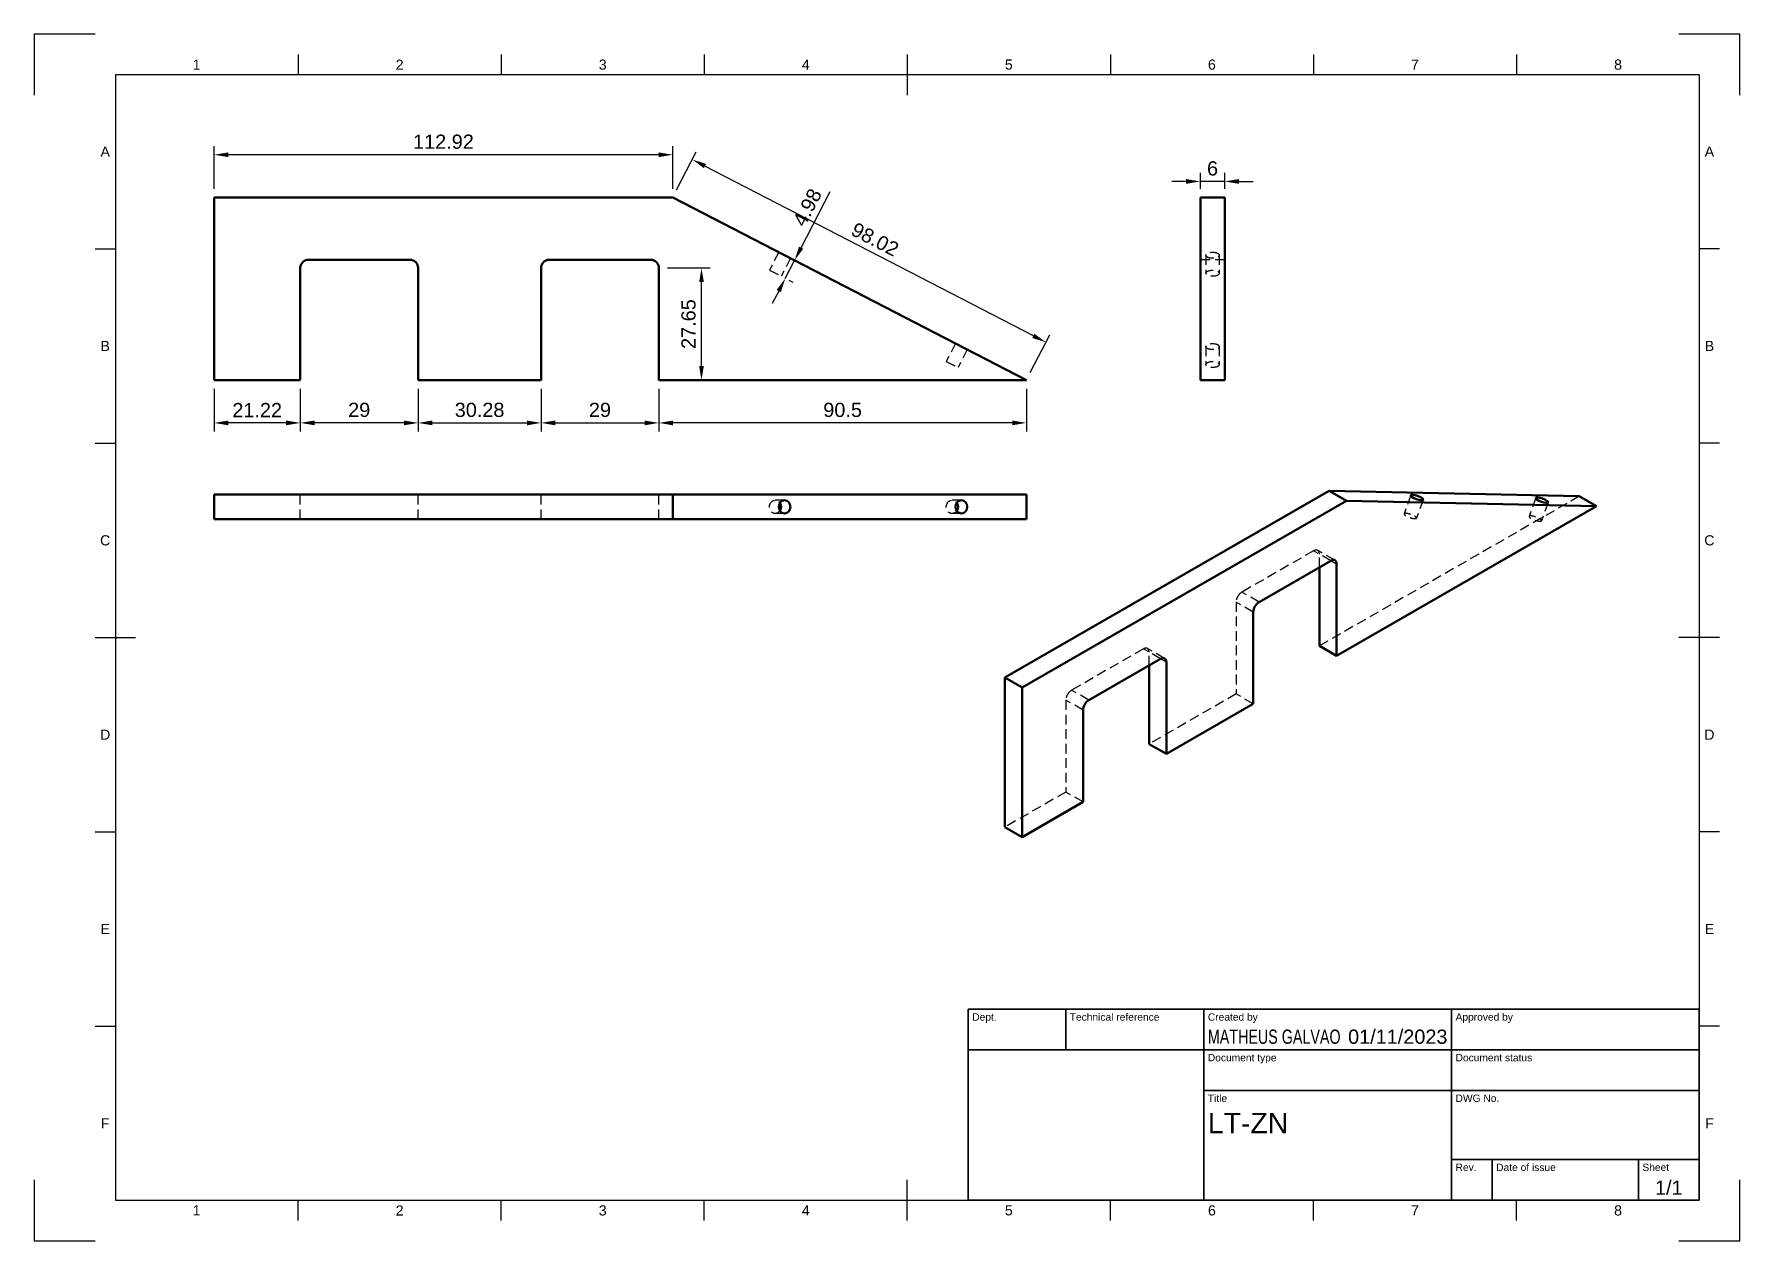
# Model space of a CAD drawing. Header units: millimetres. Extents: x 0 to 420, y 0 to 297.
import ezdxf
from ezdxf.enums import TextEntityAlignment as Align

# ---------------------------------------------------------------- set-up
doc = ezdxf.new("R2010")
doc.units = ezdxf.units.MM
doc.header["$LTSCALE"] = 0.75
doc.linetypes.add('HIDDEN2', pattern=[4.7625, 3.175, -1.5875])
for name, color, linetype, lineweight in [('BORDER', 7, 'Continuous', 25), ('FD_Dimensions', 7, 'Continuous', 25), ('Hidden', 7, 'HIDDEN2', 25), ('Hidden Narrow', 7, 'HIDDEN2', 25), ('TITLEBLOCK', 7, 'Continuous', 35), ('Visible', 7, 'Continuous', 50), ('Visible Narrow', 7, 'Continuous', 25)]:
    doc.layers.add(name, color=color, linetype=linetype, lineweight=lineweight)
doc.styles.add('FusionTitle', font='arial.ttf')
doc.styles.get("Standard").update_dxf_attribs({"font": 'arial.ttf'})
doc.dimstyles.new('Dim-ISO-25', dxfattribs={"dimtxt": 3.5, "dimasz": 3.5, "dimexe": 2.1, "dimexo": 2.1, "dimgap": 1.4, "dimtad": 1, "dimzin": 12, "dimdsep": 46, "dimtxsty": 'Standard', "dimcen": 0, "dimazin": 3, "dimtp": 0.1, "dimtm": 0.1, "dimtfac": 0.714286, "dimtmove": 0, "dimatfit": 3, "dimfxl": 1, "dimtzin": 12, "dimarcsym": 0})

# ---------------------------------------------------------------- blocks, each defined once
blk = doc.blocks.new('ISO_A3_SHEET')
at = {"layer": 'BORDER'}
for p, q in [((65, 292), (65, 287)), ((115, 292), (115, 287)), ((165, 292), (165, 287)), ((215, 292), (215, 282)), ((265, 292), (265, 287)), ((315, 292), (315, 287)), ((365, 292), (365, 287)), ((410, 287), (20, 287)), ((20, 287), (20, 10)), ((410, 287), (410, 10)), ((15, 244.16666), (20, 244.16666)), ((415, 244.16666), (410, 244.16666)), ((15, 196.33333), (20, 196.33333)), ((415, 196.33333), (410, 196.33333)), ((15, 148.5), (25, 148.5)), ((415, 148.5), (405, 148.5)), ((15, 100.66667), (20, 100.66667)), ((415, 100.66667), (410, 100.66667)), ((15, 52.83334), (20, 52.83334)), ((415, 52.83334), (410, 52.83334)), ((215, 5), (215, 15)), ((20, 10), (410, 10)), ((65, 5), (65, 10)), ((115, 5), (115, 10)), ((165, 5), (165, 10)), ((265, 5), (265, 10)), ((315, 5), (315, 10)), ((365, 5), (365, 10))]:
    blk.add_line(p, q, dxfattribs=at)
at = {"layer": 'Defpoints'}
for p, q in [((15, 297), (0, 297)), ((0, 297), (0, 282)), ((420, 297), (405, 297)), ((420, 282), (420, 297)), ((0, 15), (0, 0)), ((420, 0), (420, 15)), ((0, 0), (15, 0)), ((405, 0), (420, 0))]:
    blk.add_line(p, q, dxfattribs=at)
at = {"layer": 'BORDER', "style": 'FusionTitle'}
for s, p in [('1', (40, 289.5)), ('2', (90, 289.5)), ('3', (140, 289.5)), ('4', (190, 289.5)), ('5', (240, 289.5)), ('6', (290, 289.5)), ('7', (340, 289.5)), ('8', (390, 289.5)), ('A', (17.5, 268.08333)), ('A', (412.5, 268.08333)), ('B', (17.5, 220.25)), ('B', (412.5, 220.25)), ('C', (17.5, 172.41667)), ('C', (412.5, 172.41667)), ('D', (17.5, 124.58334)), ('D', (412.5, 124.58334)), ('E', (17.5, 76.75001)), ('E', (412.5, 76.75001)), ('F', (17.5, 28.91668)), ('F', (412.5, 28.91668)), ('1', (40, 7.5)), ('2', (90, 7.5)), ('3', (140, 7.5)), ('4', (190, 7.5)), ('5', (240, 7.5)), ('6', (290, 7.5)), ('7', (340, 7.5)), ('8', (390, 7.5))]:
    blk.add_text(s, height=2.5, dxfattribs=at).set_placement(p, align=Align.MIDDLE)
blk = doc.blocks.new('ISO_TITLEBLOCK')
at = {"layer": 'TITLEBLOCK'}
for p, q in [((0, 47), (-180, 47)), ((-180, 47), (-180, 0)), ((-156, 37), (-156, 47)), ((-122, 0), (-122, 47)), ((-61, 0), (-61, 47)), ((0, 0), (0, 47)), ((-180, 37), (0, 37)), ((-122, 27), (0, 27)), ((-61, 10), (0, 10)), ((-51, 0), (-51, 10)), ((-15, 0), (-15, 10)), ((-180, 0), (0, 0))]:
    blk.add_line(p, q, dxfattribs=at)
at = {"layer": 'TITLEBLOCK', "style": 'FusionTitle'}
for s, p in [('Dept.', (-179, 46)), ('Technical reference', (-155, 46)), ('Created by', (-121, 46)), ('Approved by', (-60, 46)), ('Document type', (-121, 36)), ('Document status', (-60, 36)), ('Title', (-121, 26)), ('DWG No.', (-60, 26)), ('Rev.', (-60, 9)), ('Date of issue', (-50, 9)), ('Sheet', (-14, 9))]:
    blk.add_text(s, height=1.8, dxfattribs=at).set_placement(p, align=Align.TOP_LEFT)
for tag, height, p in [('DEPT', 3.5, (-179, 42)), ('TECHNICAL_REFERENCE', 3.5, (-155, 42)), ('CREATED_BY', 3.5, (-121, 42)), ('APPROVED_BY', 3.5, (-60, 42)), ('DOCUMENT_TYPE', 3.5, (-121, 32)), ('DOCUMENT_STATUS', 3.5, (-60, 32)), ('TITLE_1', 5, (-121, 21.5)), ('TITLE_2', 5, (-121, 14)), ('TITLE_3', 5, (-121, 6.5)), ('DATE_OF_ISSUE', 3.5, (-50, 5))]:
    blk.add_attdef(tag, text='', height=height, dxfattribs=at).set_placement(p, align=Align.TOP_LEFT)
for tag, p in [('CREATED_DATE', (-62, 42)), ('APPROVED_DATE', (-0.99, 42))]:
    blk.add_attdef(tag, text='', height=3.5, dxfattribs=at).set_placement(p, align=Align.TOP_RIGHT)
for tag, height, p in [('DRAWING_NUMBER', 5, (-30.5, 19.75)), ('REV', 3.5, (-56, 4.85)), ('SHEET', 3.5, (-7.5, 4.85))]:
    blk.add_attdef(tag, text='', height=height, dxfattribs=at).set_placement(p, align=Align.TOP_CENTER)
blk = doc.blocks.new('*D17')
at = {"layer": 'Defpoints', "color": 0, "transparency": 16777216}
for p in [(44.32253, 267.315483), (44.32253, 256.815483), (157.245642, 256.815483)]:
    blk.add_point(p, dxfattribs=at)
at = {"layer": 'FD_Dimensions', "color": 0, "lineweight": -2, "transparency": 16777216}
for p, q in [((44.32253, 258.915483), (44.32253, 269.415483)), ((157.245642, 258.915483), (157.245642, 269.415483)), ((153.745642, 267.315483), (47.82253, 267.315483))]:
    blk.add_line(p, q, dxfattribs=at)
at = {"layer": 'FD_Dimensions', "color": 0, "transparency": 16777216}
for points in [[(47.82253, 267.898816), (47.82253, 266.732149), (44.32253, 267.315483)], [(153.745642, 267.898816), (153.745642, 266.73215), (157.245642, 267.315483)]]:
    blk.add_solid(points, dxfattribs=at)
at = {"layer": 'FD_Dimensions', "color": 0, "transparency": 16777216, "insert": (100.784086, 270.502488), "char_height": 3.5, "attachment_point": 5}
blk.add_mtext('112.92', dxfattribs=at)
blk = doc.blocks.new('*D18')
at = {"layer": 'Defpoints', "color": 0, "transparency": 16777216}
for p in [(162.066221, 266.143506), (157.245642, 256.815483), (244.32253, 211.815483)]:
    blk.add_point(p, dxfattribs=at)
at = {"layer": 'FD_Dimensions', "color": 0, "lineweight": -2, "transparency": 16777216}
for p, q in [((158.209757, 258.681088), (163.030337, 268.009111)), ((246.033768, 222.750365), (165.175562, 264.536646)), ((245.286646, 213.681087), (250.107225, 223.00911))]:
    blk.add_line(p, q, dxfattribs=at)
at = {"layer": 'FD_Dimensions', "color": 0, "transparency": 16777216}
for points in [[(165.443372, 265.05487), (164.907752, 264.018423), (162.066221, 266.143506)], [(246.301578, 223.268589), (245.765958, 222.232142), (249.143109, 221.143506)]]:
    blk.add_solid(points, dxfattribs=at)
at = {"layer": 'FD_Dimensions', "color": 0, "transparency": 16777216, "insert": (207.067828, 246.474788), "char_height": 3.5, "attachment_point": 5, "rotation": 332.67075794}
blk.add_mtext('98.02', dxfattribs=at)
blk = doc.blocks.new('*D19')
at = {"layer": 'Defpoints', "color": 0, "transparency": 16777216}
for p in [(153.82253, 211.815483), (244.32253, 211.815483), (153.82253, 201.315483)]:
    blk.add_point(p, dxfattribs=at)
at = {"layer": 'FD_Dimensions', "color": 0, "lineweight": -2, "transparency": 16777216}
for p, q in [((153.82253, 209.715483), (153.82253, 199.215483)), ((244.32253, 209.715483), (244.32253, 199.215483)), ((240.82253, 201.315483), (157.32253, 201.315483))]:
    blk.add_line(p, q, dxfattribs=at)
at = {"layer": 'FD_Dimensions', "color": 0, "transparency": 16777216}
for points in [[(157.32253, 201.898816), (157.32253, 200.732149), (153.82253, 201.315483)], [(240.82253, 201.898816), (240.82253, 200.732149), (244.32253, 201.315483)]]:
    blk.add_solid(points, dxfattribs=at)
at = {"layer": 'FD_Dimensions', "color": 0, "transparency": 16777216, "insert": (199.07253, 204.502488), "char_height": 3.5, "attachment_point": 5}
blk.add_mtext('90.5', dxfattribs=at)
blk = doc.blocks.new('*D20')
at = {"layer": 'Defpoints', "color": 0, "transparency": 16777216}
for p in [(124.82253, 211.815483), (153.82253, 211.815483), (153.82253, 201.315483)]:
    blk.add_point(p, dxfattribs=at)
at = {"layer": 'FD_Dimensions', "color": 0, "lineweight": -2, "transparency": 16777216}
for p, q in [((124.82253, 209.715483), (124.82253, 199.215483)), ((153.82253, 209.715483), (153.82253, 199.215483)), ((128.32253, 201.315483), (150.32253, 201.315483))]:
    blk.add_line(p, q, dxfattribs=at)
at = {"layer": 'FD_Dimensions', "color": 0, "transparency": 16777216}
for points in [[(128.32253, 201.898816), (128.32253, 200.732149), (124.82253, 201.315483)], [(150.32253, 201.898816), (150.32253, 200.732149), (153.82253, 201.315483)]]:
    blk.add_solid(points, dxfattribs=at)
at = {"layer": 'FD_Dimensions', "color": 0, "transparency": 16777216, "insert": (139.32253, 204.502488), "char_height": 3.5, "attachment_point": 5}
blk.add_mtext('29', dxfattribs=at)
blk = doc.blocks.new('*D21')
at = {"layer": 'Defpoints', "color": 0, "transparency": 16777216}
for p in [(94.53953, 211.815483), (124.82253, 211.815483), (124.82253, 201.315483)]:
    blk.add_point(p, dxfattribs=at)
at = {"layer": 'FD_Dimensions', "color": 0, "lineweight": -2, "transparency": 16777216}
for p, q in [((94.53953, 209.715483), (94.53953, 199.215483)), ((124.82253, 209.715483), (124.82253, 199.215483)), ((98.03953, 201.315483), (121.32253, 201.315483))]:
    blk.add_line(p, q, dxfattribs=at)
at = {"layer": 'FD_Dimensions', "color": 0, "transparency": 16777216}
for points in [[(98.03953, 201.898816), (98.03953, 200.732149), (94.53953, 201.315483)], [(121.32253, 201.898816), (121.32253, 200.732149), (124.82253, 201.315483)]]:
    blk.add_solid(points, dxfattribs=at)
at = {"layer": 'FD_Dimensions', "color": 0, "transparency": 16777216, "insert": (109.68103, 204.503682), "char_height": 3.5, "attachment_point": 5}
blk.add_mtext('30.28', dxfattribs=at)
blk = doc.blocks.new('*D22')
at = {"layer": 'Defpoints', "color": 0, "transparency": 16777216}
for p in [(65.53953, 211.815483), (94.53953, 211.815483), (65.53953, 201.315483)]:
    blk.add_point(p, dxfattribs=at)
at = {"layer": 'FD_Dimensions', "color": 0, "lineweight": -2, "transparency": 16777216}
for p, q in [((65.53953, 209.715483), (65.53953, 199.215483)), ((94.53953, 209.715483), (94.53953, 199.215483)), ((91.03953, 201.315483), (69.03953, 201.315483))]:
    blk.add_line(p, q, dxfattribs=at)
at = {"layer": 'FD_Dimensions', "color": 0, "transparency": 16777216}
for points in [[(69.03953, 201.898816), (69.03953, 200.732149), (65.53953, 201.315483)], [(91.03953, 201.898816), (91.03953, 200.732149), (94.53953, 201.315483)]]:
    blk.add_solid(points, dxfattribs=at)
at = {"layer": 'FD_Dimensions', "color": 0, "transparency": 16777216, "insert": (80.03953, 204.502488), "char_height": 3.5, "attachment_point": 5}
blk.add_mtext('29', dxfattribs=at)
blk = doc.blocks.new('*D23')
at = {"layer": 'Defpoints', "color": 0, "transparency": 16777216}
for p in [(44.32253, 211.815483), (65.53953, 211.815483), (44.32253, 201.315483)]:
    blk.add_point(p, dxfattribs=at)
at = {"layer": 'FD_Dimensions', "color": 0, "lineweight": -2, "transparency": 16777216}
for p, q in [((44.32253, 209.715483), (44.32253, 199.215483)), ((65.53953, 209.715483), (65.53953, 199.215483)), ((62.03953, 201.315483), (47.82253, 201.315483))]:
    blk.add_line(p, q, dxfattribs=at)
at = {"layer": 'FD_Dimensions', "color": 0, "transparency": 16777216}
for points in [[(47.82253, 201.898816), (47.82253, 200.732149), (44.32253, 201.315483)], [(62.03953, 201.898816), (62.03953, 200.732149), (65.53953, 201.315483)]]:
    blk.add_solid(points, dxfattribs=at)
at = {"layer": 'FD_Dimensions', "color": 0, "transparency": 16777216, "insert": (54.93103, 204.472645), "char_height": 3.5, "attachment_point": 5}
blk.add_mtext('21.22', dxfattribs=at)
blk = doc.blocks.new('*D24')
at = {"layer": 'Defpoints', "color": 0, "transparency": 16777216}
for p in [(153.82253, 239.461483), (164.32253, 239.461483), (153.82253, 211.815483)]:
    blk.add_point(p, dxfattribs=at)
at = {"layer": 'FD_Dimensions', "color": 0, "lineweight": -2, "transparency": 16777216}
for p, q in [((155.92253, 239.461483), (166.42253, 239.461483)), ((164.32253, 215.315483), (164.32253, 235.961483)), ((155.92253, 211.815483), (166.42253, 211.815483))]:
    blk.add_line(p, q, dxfattribs=at)
at = {"layer": 'FD_Dimensions', "color": 0, "transparency": 16777216}
for points in [[(163.739197, 235.961483), (164.905863, 235.961483), (164.32253, 239.461483)], [(163.739197, 215.315483), (164.905863, 215.315483), (164.32253, 211.815483)]]:
    blk.add_solid(points, dxfattribs=at)
at = {"layer": 'FD_Dimensions', "color": 0, "transparency": 16777216, "insert": (161.135524, 225.638483), "char_height": 3.5, "attachment_point": 5, "rotation": 90}
blk.add_mtext('27.65', dxfattribs=at)
blk = doc.blocks.new('*D25')
at = {"layer": 'Defpoints', "color": 0, "transparency": 16777216}
for p in [(186.229146, 241.837252), (187.243328, 241.313794), (183.943531, 237.408955)]:
    blk.add_point(p, dxfattribs=at)
at = {"layer": 'FD_Dimensions', "color": 0, "lineweight": -2, "transparency": 16777216}
for p, q in [((188.848601, 244.423955), (195.975752, 258.232557)), ((184.957713, 236.885497), (187.243328, 241.313794)), ((188.095242, 240.874088), (189.109424, 240.35063)), ((185.809628, 236.445791), (186.823809, 235.922333)), ((183.352439, 233.775336), (181.747166, 230.665176))]:
    blk.add_line(p, q, dxfattribs=at)
at = {"layer": 'FD_Dimensions', "color": 0, "transparency": 16777216}
for points in [[(188.330241, 244.6915), (189.366961, 244.156409), (187.243328, 241.313794)], [(182.834079, 234.042882), (183.8708, 233.507791), (184.957713, 236.885497)]]:
    blk.add_solid(points, dxfattribs=at)
at = {"layer": 'FD_Dimensions', "color": 0, "transparency": 16777216, "insert": (190.382785, 254.345055), "char_height": 3.5, "attachment_point": 5, "rotation": 62.6999712}
blk.add_mtext('4.98', dxfattribs=at)
blk = doc.blocks.new('*D26')
at = {"layer": 'Defpoints', "color": 0, "transparency": 16777216}
for p in [(287.157783, 260.744111), (287.157783, 256.815483), (293.157783, 256.815483)]:
    blk.add_point(p, dxfattribs=at)
at = {"layer": 'FD_Dimensions', "color": 0, "lineweight": -2, "transparency": 16777216}
for p, q in [((283.657783, 260.744111), (280.157783, 260.744111)), ((287.157783, 258.915483), (287.157783, 262.844111)), ((293.157783, 260.744111), (287.157783, 260.744111)), ((293.157783, 258.915483), (293.157783, 262.844111)), ((296.657783, 260.744111), (300.157783, 260.744111))]:
    blk.add_line(p, q, dxfattribs=at)
at = {"layer": 'FD_Dimensions', "color": 0, "transparency": 16777216}
for points in [[(283.657783, 261.327444), (283.657783, 260.160777), (287.157783, 260.744111)], [(296.657783, 261.327444), (296.657783, 260.160777), (293.157783, 260.744111)]]:
    blk.add_solid(points, dxfattribs=at)
at = {"layer": 'FD_Dimensions', "color": 0, "transparency": 16777216, "insert": (290.157783, 263.931116), "char_height": 3.5, "attachment_point": 5}
blk.add_mtext('6', dxfattribs=at)

msp = doc.modelspace()

# ---------------------------------------------------------------- linework, layer by layer
at = {"layer": 'Hidden', "extrusion": (0, 1, 0)}
for p, q in [((183.341901, 243.329337), (181.055525, 238.899566)), ((186.229146, 241.837252), (183.943531, 237.408955)), ((293.157783, 241.461483), (287.157783, 241.461483)), ((288.532783, 242.583294), (288.532783, 238.15426)), ((291.782783, 242.583294), (291.782783, 238.15426)), ((181.055525, 238.899566), (183.943531, 237.408955)), ((226.872681, 220.833297), (224.59777, 216.425737)), ((229.759927, 219.341212), (227.485776, 214.935126)), ((288.532783, 220.087255), (288.532783, 215.680432)), ((291.782783, 220.087255), (291.782783, 215.680432)), ((224.59777, 216.425737), (227.485776, 214.935126))]:
    msp.add_line(p, q, dxfattribs=at)
at = {"layer": 'Hidden'}
for p, q in [((65.53953, 177.655247), (65.53953, 183.655247)), ((94.53953, 177.655247), (94.53953, 183.655247)), ((124.82253, 177.655247), (124.82253, 183.655247)), ((153.82253, 177.655247), (153.82253, 183.655247)), ((184.785523, 182.280247), (182.499528, 182.280247)), ((228.316304, 182.280247), (226.041773, 182.280247)), ((184.785523, 179.030247), (182.499528, 179.030247)), ((228.316304, 179.030247), (226.041773, 179.030247))]:
    msp.add_line(p, q, dxfattribs=at)
at = {"layer": 'Hidden', "extrusion": (-1e-16, 0.817547, 0.575862)}
for p, q in [((380.451081, 183.270298), (316.457917, 146.419085)), ((338.942232, 183.503886), (337.325629, 178.951643)), ((342.004528, 182.415379), (340.388246, 177.86404)), ((369.723142, 182.837861), (368.114646, 178.308445)), ((372.785438, 181.749354), (371.177262, 177.220841)), ((315.043703, 169.841696), (297.366034, 159.661803)), ((320.284408, 167.496594), (316.041768, 169.939769)), ((316.457917, 165.769739), (316.457917, 169.020993)), ((295.95182, 157.212318), (295.95182, 134.61041)), ((273.124292, 145.701913), (255.446622, 135.52202)), ((278.364997, 143.356811), (274.122356, 145.799985)), ((274.538506, 141.629955), (274.538506, 144.88121)), ((295.95182, 134.61041), (274.538506, 122.279302)), ((300.194461, 132.167235), (295.95182, 134.61041)), ((254.032409, 133.072534), (254.032409, 110.470626)), ((254.032409, 110.470626), (239.029724, 101.831155)), ((258.27505, 108.027452), (254.032409, 110.470626))]:
    msp.add_line(p, q, dxfattribs=at)
at = {"layer": 'Hidden'}
for centre, major_axis, ratio, start_param, end_param in [((290.157783, 242.583294), (1.625, 0), 0.4591028492, 1.5707963268, 7.853981634), ((290.157783, 220.087255), (1.625, 0), 0.4591028492, 1.5707963268, 7.853981634), ((315.043703, 168.206602), (0.998064, 1.733167), 0.5780931159, -0.7873318718, 0.783464455), ((297.366034, 158.026709), (0.998064, 1.733167), 0.5780931159, 0.783464455, 2.3542607818), ((273.124292, 144.066818), (0.998064, 1.733167), 0.5780931159, -0.7873318718, 0.783464455), ((255.446622, 133.886926), (0.998064, 1.733167), 0.5780931159, 0.783464455, 2.3542607818)]:
    msp.add_ellipse(centre, major_axis=major_axis, ratio=ratio, start_param=start_param, end_param=end_param, dxfattribs=at)
for centre in [(290.157783, 238.15426), (290.157783, 215.680432)]:
    msp.add_ellipse(centre, major_axis=(1.625, 0), ratio=0.4586495545, dxfattribs=at)
at = {"layer": 'Hidden', "extrusion": (0, 0, -1)}
for centre, start_param, end_param in [((182.499528, 180.655247), 2.2280843886, 7.1966935722), ((226.041773, 180.655247), 2.2345553192, 7.1902226416)]:
    msp.add_ellipse(centre, major_axis=(0, 1.625), ratio=0.8886172327, start_param=start_param, end_param=end_param, dxfattribs=at)
at = {"layer": 'Hidden', "extrusion": (5e-16, 0, -1)}
for centre in [(338.856937, 178.407841), (369.645954, 177.764643)]:
    msp.add_ellipse(centre, major_axis=(-1.531308, 0.543802), ratio=0.2465784811, start_param=1.5707963268, end_param=7.853981634, dxfattribs=at)
at = {"layer": 'Hidden Narrow', "extrusion": (-1e-16, 0.817547, 0.575862)}
for p, q in [((319.286344, 167.398522), (315.043703, 169.841696)), ((319.280864, 167.395366), (316.457917, 169.020993)), ((301.608674, 157.218629), (297.366034, 159.661803)), ((300.194461, 154.769143), (295.95182, 157.212318)), ((277.366933, 143.258738), (273.124292, 145.701913)), ((277.361453, 143.255583), (274.538506, 144.88121)), ((259.689263, 133.078845), (255.446622, 135.52202)), ((258.27505, 130.62936), (254.032409, 133.072534))]:
    msp.add_line(p, q, dxfattribs=at)
at = {"layer": 'Visible', "extrusion": (0, 1, 0)}
for p, q in [((157.245642, 256.815483), (44.32253, 256.815483)), ((44.32253, 256.815483), (44.32253, 211.815483)), ((244.32253, 211.815483), (157.245642, 256.815483)), ((293.157783, 256.815483), (287.157783, 256.815483)), ((287.157783, 211.815483), (287.157783, 256.815483)), ((293.157783, 256.815483), (293.157783, 211.815483)), ((65.53953, 211.815483), (65.53953, 239.461483)), ((67.53953, 241.461483), (92.53953, 241.461483)), ((94.53953, 239.461483), (94.53953, 211.815483)), ((124.82253, 211.815483), (124.82253, 239.461483)), ((151.82253, 241.461483), (126.82253, 241.461483)), ((153.82253, 211.815483), (153.82253, 239.461483)), ((44.32253, 211.815483), (65.53953, 211.815483)), ((94.53953, 211.815483), (124.82253, 211.815483)), ((244.32253, 211.815483), (153.82253, 211.815483)), ((293.157783, 211.815483), (287.157783, 211.815483))]:
    msp.add_line(p, q, dxfattribs=at)
at = {"layer": 'Visible'}
for p, q in [((44.32253, 183.655247), (157.245642, 183.655247)), ((44.32253, 177.655247), (44.32253, 183.655247)), ((157.245642, 183.655247), (244.32253, 183.655247)), ((157.245642, 177.655247), (157.245642, 183.655247)), ((244.32253, 177.655247), (244.32253, 183.655247)), ((157.245642, 177.655247), (44.32253, 177.655247)), ((244.32253, 177.655247), (157.245642, 177.655247))]:
    msp.add_line(p, q, dxfattribs=at)
at = {"layer": 'Visible', "extrusion": (-1e-16, 0.817547, 0.575862)}
for p, q in [((239.029724, 138.620775), (318.878422, 184.602583)), ((323.121063, 182.159409), (243.272365, 136.177601)), ((318.878422, 184.602583), (380.451081, 183.270298)), ((323.121063, 182.159409), (318.878422, 184.602583)), ((384.693721, 180.827123), (320.700558, 143.975911)), ((384.693721, 180.827123), (323.121063, 182.159409)), ((384.693721, 180.827123), (380.451081, 183.270298)), ((319.286344, 167.398522), (301.608674, 157.218629)), ((316.457917, 146.419085), (316.457917, 165.769739)), ((320.700558, 143.975911), (320.700558, 166.577819)), ((300.194461, 132.167235), (300.194461, 154.769143)), ((259.689263, 133.078845), (277.366933, 143.258738)), ((320.700558, 143.975911), (316.457917, 146.419085)), ((243.272365, 136.177601), (239.029724, 138.620775)), ((239.029724, 101.831155), (239.029724, 138.620775)), ((274.538506, 122.279302), (274.538506, 141.629955)), ((278.781146, 142.438035), (278.781146, 119.836128)), ((243.272365, 136.177601), (243.272365, 99.387981)), ((258.27505, 108.027452), (258.27505, 130.62936)), ((278.781146, 119.836128), (300.194461, 132.167235)), ((278.781146, 119.836128), (274.538506, 122.279302)), ((243.272365, 99.387981), (258.27505, 108.027452)), ((243.272365, 99.387981), (239.029724, 101.831155))]:
    msp.add_line(p, q, dxfattribs=at)
at = {"layer": 'Visible', "extrusion": (1e-16, 0, -1)}
for centre, start, end in [((-67.53953, 239.461483), 0, 90), ((-92.53953, 239.461483), 90, 180), ((-126.82253, 239.461483), 0, 90), ((-151.82253, 239.461483), 90, 180)]:
    msp.add_arc(centre, 2, start, end, dxfattribs=at)
at = {"layer": 'Visible', "extrusion": (0, 0, -1)}
for centre, ratio, start_param, end_param in [((184.785523, 180.655247), 0.8883832698, 4.7123889804, 10.9955742876), ((182.499528, 180.655247), 0.8886172327, 0.913508265, 2.2280843886), ((228.316304, 180.655247), 0.8883832698, 4.7123889804, 10.9955742876), ((226.041773, 180.655247), 0.8886172327, 0.9070373344, 2.2345553192)]:
    msp.add_ellipse(centre, major_axis=(0, 1.625), ratio=ratio, start_param=start_param, end_param=end_param, dxfattribs=at)
at = {"layer": 'Visible', "extrusion": (6e-16, 1e-16, -1)}
msp.add_ellipse((340.47338, 182.959633), major_axis=(-1.531137, 0.544282), ratio=0.2461816815, start_param=4.7123889804, end_param=10.9955742876, dxfattribs=at)
at = {"layer": 'Visible', "extrusion": (6e-16, 2e-16, -1)}
msp.add_ellipse((371.25429, 182.293607), major_axis=(-1.531137, 0.544282), ratio=0.2461816815, start_param=4.7123889804, end_param=10.9955742876, dxfattribs=at)
at = {"layer": 'Visible', "extrusion": (3e-16, -1e-16, -1)}
for centre, start_param, end_param in [((319.286344, 165.763428), -0.783464455, 0.7873318718), ((301.608674, 155.583535), 3.9289245254, 5.4997208522)]:
    msp.add_ellipse(centre, major_axis=(0.998064, 1.733167), ratio=0.5780931159, start_param=start_param, end_param=end_param, dxfattribs=at)
at = {"layer": 'Visible', "extrusion": (4e-16, -2e-16, -1)}
for centre, start_param, end_param in [((277.366933, 141.623644), -0.783464455, 0.7873318718), ((259.689263, 131.443751), 3.9289245254, 5.4997208522)]:
    msp.add_ellipse(centre, major_axis=(0.998064, 1.733167), ratio=0.5780931159, start_param=start_param, end_param=end_param, dxfattribs=at)
at = {"layer": 'Visible Narrow', "extrusion": (-1e-16, 0.817547, 0.575862)}
for p, q in [((320.700558, 166.577819), (319.280864, 167.395366)), ((278.781146, 142.438035), (277.361453, 143.255583))]:
    msp.add_line(p, q, dxfattribs=at)

# ---------------------------------------------------------------- block references
at = {"layer": 'BORDER'}
msp.add_blockref('ISO_A3_SHEET', (0, 0), dxfattribs=at)
at = {"layer": 'TITLEBLOCK'}
ref = msp.add_blockref('ISO_TITLEBLOCK', (410, 10), dxfattribs=at)
ref.add_attrib('CREATED_DATE', '01/11/2023', dxfattribs={"height": 3.5, "style": 'FusionTitle'}).set_placement((348, 52), align=Align.TOP_RIGHT)
ref.add_attrib('SHEET', '1/1', dxfattribs={"height": 3.5, "style": 'FusionTitle'}).set_placement((402.5, 14.85), align=Align.TOP_CENTER)
ref.add_attrib('TITLE_1', 'LT-ZN', dxfattribs={"height": 5, "style": 'FusionTitle'}).set_placement((289, 31.5), align=Align.TOP_LEFT)
ref.add_attrib('CREATED_BY', 'MATHEUS GALVAO', dxfattribs={"height": 3.5, "style": 'FusionTitle', "width": 0.720429}).set_placement((289, 52), align=Align.TOP_LEFT)

# ---------------------------------------------------------------- dimensions: what is measured, and where the dimension line sits
at = {"layer": 'FD_Dimensions'}
for p1, p2, distance, picture, middle in [((157.245642, 256.815483), (44.32253, 256.815483), -10.5, '*D17', (100.784086, 270.502488)), ((244.32253, 211.815483), (157.245642, 256.815483), -10.5, '*D18', (207.067828, 246.474788)), ((293.157783, 256.815483), (287.157783, 256.815483), -3.928628, '*D26', (290.157783, 263.931116)), ((183.943531, 237.408955), (186.229146, 241.837252), -1.141303, '*D25', (190.382785, 254.345055)), ((153.82253, 211.815483), (153.82253, 239.461483), -10.5, '*D24', (161.135524, 225.638483)), ((65.53953, 211.815483), (44.32253, 211.815483), 10.5, '*D23', (54.93103, 204.472645)), ((94.53953, 211.815483), (65.53953, 211.815483), 10.5, '*D22', (80.03953, 204.502488)), ((94.53953, 211.815483), (124.82253, 211.815483), -10.5, '*D21', (109.68103, 204.503682)), ((124.82253, 211.815483), (153.82253, 211.815483), -10.5, '*D20', (139.32253, 204.502488)), ((244.32253, 211.815483), (153.82253, 211.815483), 10.5, '*D19', (199.07253, 204.502488))]:
    dim = msp.add_aligned_dim(p1=p1, p2=p2, distance=distance, dimstyle='Dim-ISO-25', override={"dimlfac": 1, "dimclrd": 0, "dimclre": 0}, dxfattribs=at)
    dim.commit()
    dim.dimension.update_dxf_attribs({"geometry": picture, "text_midpoint": middle})

doc.saveas('drawing.dxf')
